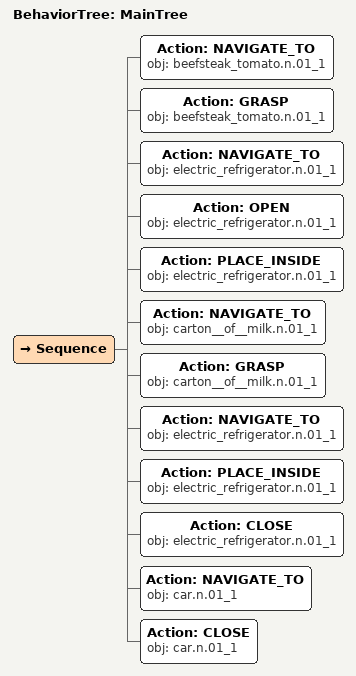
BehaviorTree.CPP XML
<root main_tree_to_execute="MainTree">
  <BehaviorTree ID="MainTree">
    <Sequence>
      <!-- Get tomato from sack in car and put in fridge -->
      <Action ID="NAVIGATE_TO" obj="beefsteak_tomato.n.01_1"/>
      <Action ID="GRASP" obj="beefsteak_tomato.n.01_1"/>
      <Action ID="NAVIGATE_TO" obj="electric_refrigerator.n.01_1"/>
      <Action ID="OPEN" obj="electric_refrigerator.n.01_1"/>
      <Action ID="PLACE_INSIDE" obj="electric_refrigerator.n.01_1"/>
      <!-- Get milk from sack and put in fridge -->
      <Action ID="NAVIGATE_TO" obj="carton__of__milk.n.01_1"/>
      <Action ID="GRASP" obj="carton__of__milk.n.01_1"/>
      <Action ID="NAVIGATE_TO" obj="electric_refrigerator.n.01_1"/>
      <Action ID="PLACE_INSIDE" obj="electric_refrigerator.n.01_1"/>
      <!-- Close fridge -->
      <Action ID="CLOSE" obj="electric_refrigerator.n.01_1"/>
      <!-- Close car trunk -->
      <Action ID="NAVIGATE_TO" obj="car.n.01_1"/>
      <Action ID="CLOSE" obj="car.n.01_1"/>
    </Sequence>
  </BehaviorTree>
</root>
